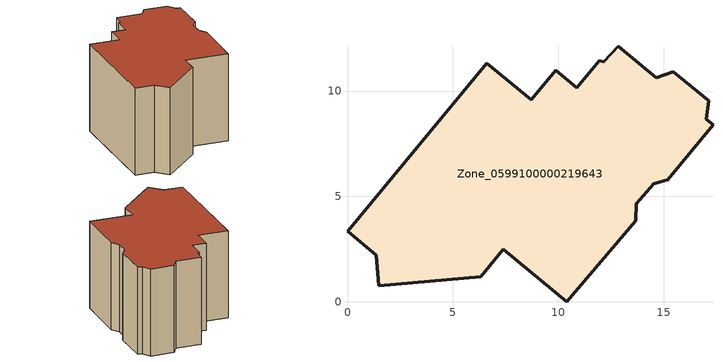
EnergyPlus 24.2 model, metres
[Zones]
Zone_0599100000219643
 floor ground (C_G): 15.46,10.93 17.14,9.54 17.02,8.67 17.35,8.39 15.21,5.79 14.53,5.61 13.7,4.65 13.67,3.84 10.39,0 7.4,2.5 6.32,1.2 1.48,0.76 1.36,2.21 0,3.35 6.62,11.31 8.71,9.59 9.88,10.99 10.89,10.17 11.95,11.45 12.16,11.38 12.85,12.13 14.66,10.64 z0
 wall outside (C_F): 17.14,9.54 15.46,10.93 14.66,10.64 12.85,12.13 12.16,11.38 11.95,11.45 10.89,10.17 9.88,10.99 8.71,9.59 6.62,11.31 0,3.35 1.36,2.21 1.48,0.76 6.32,1.2 7.4,2.5 10.39,0 13.67,3.84 13.7,4.65 14.53,5.61 15.21,5.79 17.35,8.39 17.02,8.67 17.14,9.54 z0:8.02
 roof outside (C_R): 12.16,11.38 11.95,11.45 10.89,10.17 9.88,10.99 8.71,9.59 6.62,11.31 0,3.35 1.36,2.21 1.48,0.76 6.32,1.2 7.4,2.5 10.39,0 13.67,3.84 13.7,4.65 14.53,5.61 15.21,5.79 17.35,8.39 17.02,8.67 17.14,9.54 15.46,10.93 14.66,10.64 12.85,12.13 z8.02
[BUILDING]
Pand.0599100000219643: North Axis=0; Terrain=City; Loads Convergence Tolerance Value=0.04; Temperature Convergence Tolerance Value=0.4; Solar Distribution=FullExterior; Maximum Number of Warmup Days=25; Minimum Number of Warmup Days=1
[Site:Location]
Rotterdam.The.Hague.AP_ZH_NLD Design_Conditions: Latitude=51.96; Longitude=4.45; Time Zone=1; Elevation=-4.5
[SITE:GROUNDTEMPERATURE:BUILDINGSURFACE]
18, 18, 18, 18, 18, 18, 18, 18, 18, 18, 18, 18
[MATERIAL] Thermal Absorptance=0.9; Solar Absorptance=0.7; Visible Absorptance=0.7
Name | Roughness | Thickness | Conductivity | Density | Specific Heat
G.TC.1946-1964 | MediumSmooth | 0.15 | 1 | 540 | 1210
F.TC.1946-1964 | Rough | 0.3 | 0.857143 | 1920 | 840
R.TC.1946-1964 | MediumRough | 0.2 | 0.235294 | 1500 | 1000
[CONSTRUCTION]
C_G: G.TC.1946-1964
C_F: F.TC.1946-1964
C_R: R.TC.1946-1964
[ZONE]
Zone_0599100000219643: Type=1; Multiplier=1; Ceiling Height=Autocalculate; Volume=Autocalculate; Floor Area=autocalculate; Part of Total Floor Area=Yes
[ZONEINFILTRATION:DESIGNFLOWRATE]
Infil_Zone_0599100000219643: Zone or ZoneList or Space or SpaceList=Zone_0599100000219643; Schedule=AlwaysOn; Design Flow Rate Calculation Method=Flow/Area; Flow Rate per Floor Area=0.003; Constant Term Coefficient=1; Temperature Term Coefficient=0; Velocity Term Coefficient=0; Velocity Squared Term Coefficient=0
[HVACTEMPLATE:ZONE:IDEALLOADSAIRSYSTEM]
Zone_0599100000219643: Maximum Heating Supply Air Temperature=50; Minimum Cooling Supply Air Temperature=13; Maximum Heating Supply Air Humidity Ratio=0.0156; Minimum Cooling Supply Air Humidity Ratio=0.0077; Heating Limit=NoLimit; Cooling Limit=NoLimit; Dehumidification Control Type=ConstantSensibleHeatRatio; Cooling Sensible Heat Ratio=0.7; Dehumidification Setpoint=60; Humidification Control Type=None; Humidification Setpoint=30; Outdoor Air Method=None; Outdoor Air Flow Rate per Person=0.00944; Outdoor Air Flow Rate per Zone Floor Area=0; Outdoor Air Flow Rate per Zone=0; Demand Controlled Ventilation Type=None; Outdoor Air Economizer Type=NoEconomizer; Heat Recovery Type=None; Sensible Heat Recovery Effectiveness=0.7; Latent Heat Recovery Effectiveness=0.65
[ZONECONTROL:THERMOSTAT]
ThermostatControl_Zone_0599100000219643: Zone or ZoneList=Zone_0599100000219643; Control Type Schedule=DualSetpointControlType; Control 1=Thermostat_Zone_0599100000219643; Temperature Difference Between Cutout And Setpoint=0
[THERMOSTATSETPOINT:DUALSETPOINT]
Thermostat_Zone_0599100000219643: Heating Setpoint Temperature Schedule=HeatingSetpoint_Zone_0599100000219643; Cooling Setpoint Temperature Schedule=CoolingSetpoint_Zone_0599100000219643
[SCHEDULE:COMPACT]
HeatingSetpoint_Zone_0599100000219643: Through: 12/31, For: AllDays, Until: 24:00, 21
CoolingSetpoint_Zone_0599100000219643: Through: 12/31, For: AllDays, Until: 24:00, 24
DualSetpointControlType: Through: 12/31, For: AllDays, Until: 24:00, 4
AlwaysOn: Through: 12/31, For: AllDays, Until: 24:00, 1
